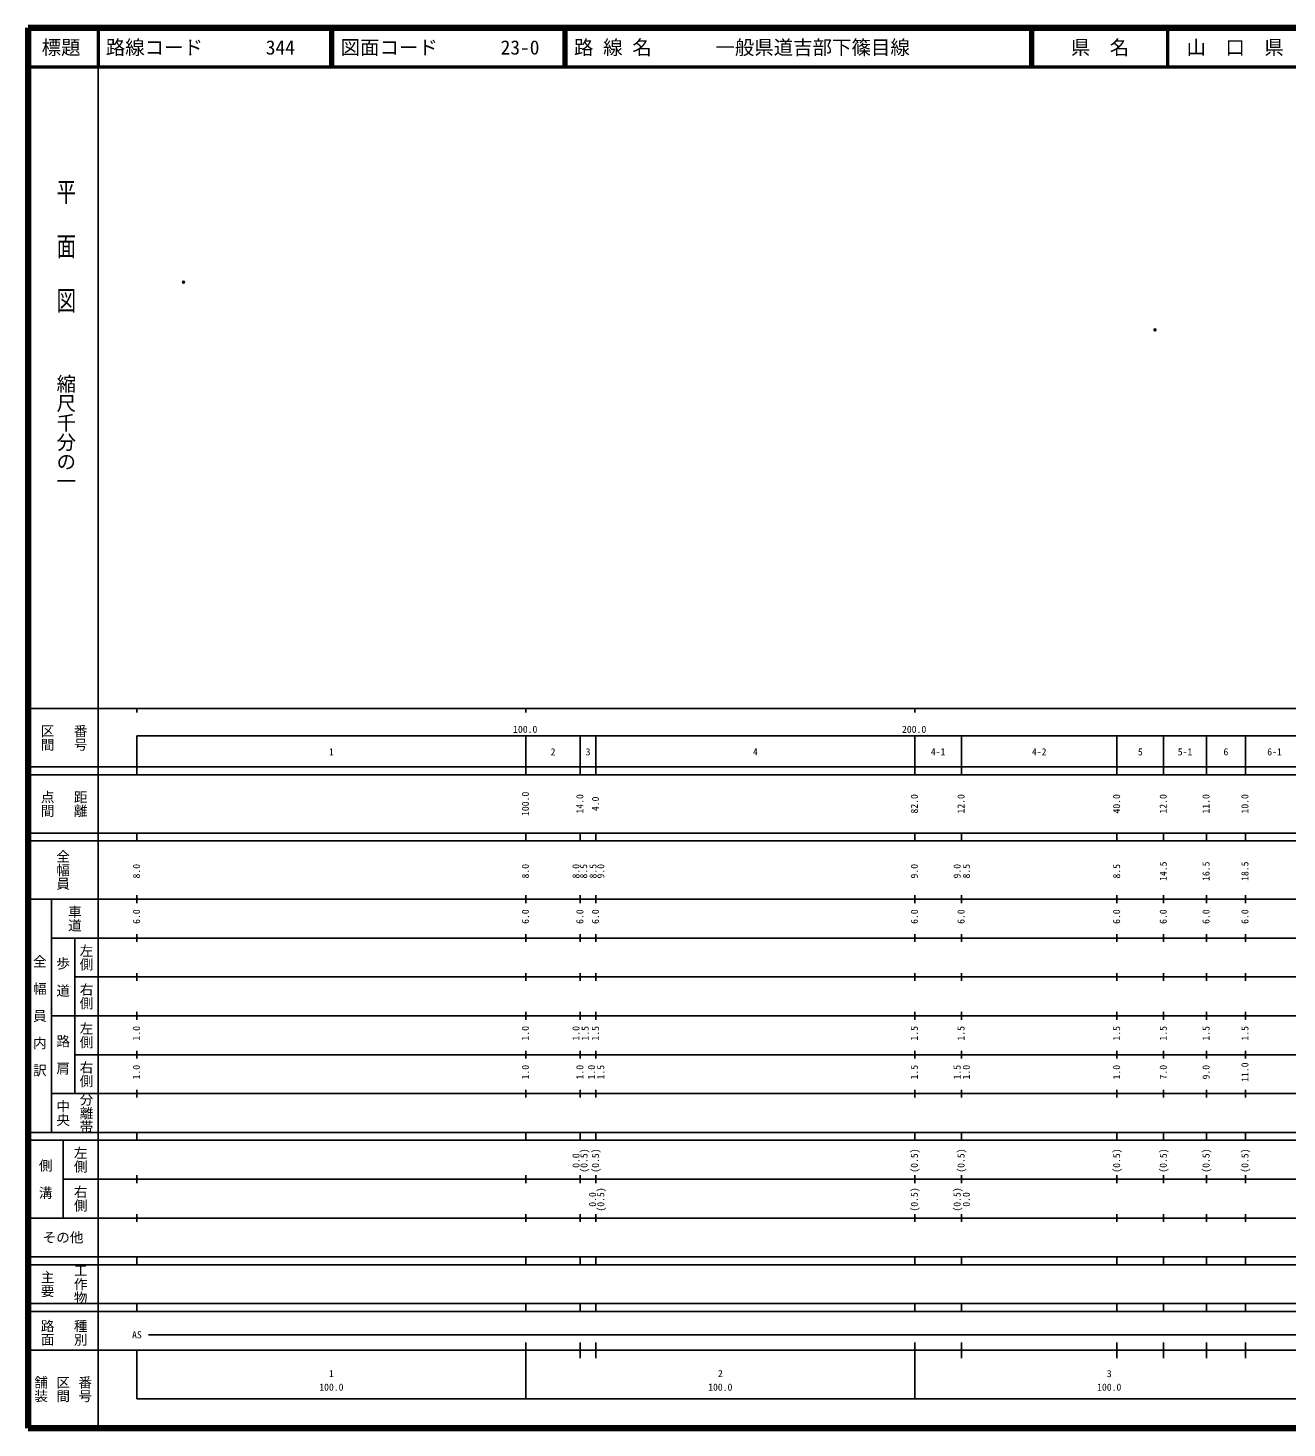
# Model space of a CAD drawing. Units: millimetres on the paper. Extents: x 40 to 680, y 20 to 380.
# Drawn here: x 40 to 363.7, y 20 to 380 of the extents above; entities that cross this region are included whole.
import ezdxf
from ezdxf.enums import TextEntityAlignment as Align

# ---------------------------------------------------------------- set-up
doc = ezdxf.new("R2010")
doc.units = ezdxf.units.MM
doc.header["$PDMODE"] = 32
doc.header["$PDSIZE"] = 0.5
doc.layers.add('M-OTRS', color=6, linetype='Continuous')
doc.layers.add('M-TTL-TXT', color=7, linetype='Continuous')
for name, color, linetype, lineweight in [('M-TTL', 2, 'Continuous', 140), ('M-TTL-BAND', 7, 'Continuous', 25), ('M-TTL-LINE', 7, 'Continuous', 50)]:
    doc.layers.add(name, color=color, linetype=linetype, lineweight=lineweight)
doc.styles.add('@ＭＳ ゴシック', font='')
doc.styles.add('ＭＳ ゴシック', font='')
doc.styles.get('@ＭＳ ゴシック').set_extended_font_data('@MS Gothic')
doc.styles.get('ＭＳ ゴシック').set_extended_font_data('MS Gothic')

msp = doc.modelspace()

# ---------------------------------------------------------------- linework, layer by layer
at = {"layer": 'M-OTRS'}
for p in [(80.01, 314.622), (329.768, 302.391)]:
    msp.add_point(p, dxfattribs=at)
at = {"layer": 'M-TTL'}
for p, q in [((40, 380), (40, 20)), ((680, 380), (40, 380)), ((40, 20), (680, 20))]:
    msp.add_line(p, q, dxfattribs=at)
at = {"layer": 'M-TTL-BAND'}
for p, q in [((58, 370), (58, 20)), ((40, 205), (579, 205)), ((68, 205), (68, 204)), ((168, 205), (168, 204)), ((268, 205), (268, 204)), ((68, 198), (579, 198)), ((68, 198), (68, 188)), ((168, 188), (168, 198)), ((182, 188), (182, 198)), ((186, 188), (186, 198)), ((268, 188), (268, 198)), ((280, 188), (280, 198)), ((320, 188), (320, 198)), ((332, 188), (332, 198)), ((343, 188), (343, 198)), ((353, 188), (353, 198)), ((40, 190), (579, 190)), ((40, 188), (579, 188)), ((40, 173), (579, 173)), ((68, 171), (68, 173)), ((168, 171), (168, 173)), ((182, 171), (182, 173)), ((186, 171), (186, 173)), ((268, 171), (268, 173)), ((280, 171), (280, 173)), ((320, 171), (320, 173)), ((332, 171), (332, 173)), ((343, 171), (343, 173)), ((353, 171), (353, 173)), ((40, 171), (579, 171)), ((40, 156), (579, 156)), ((46, 96), (46, 156)), ((68, 155), (68, 157)), ((168, 155), (168, 157)), ((182, 155), (182, 157)), ((186, 155), (186, 157)), ((268, 155), (268, 157)), ((280, 155), (280, 157)), ((320, 155), (320, 157)), ((332, 155), (332, 157)), ((343, 155), (343, 157)), ((353, 155), (353, 157)), ((46, 146), (579, 146)), ((52, 146), (52, 106)), ((68, 145), (68, 147)), ((168, 145), (168, 147)), ((182, 145), (182, 147)), ((186, 145), (186, 147)), ((268, 145), (268, 147)), ((280, 145), (280, 147)), ((320, 145), (320, 147)), ((332, 145), (332, 147)), ((343, 145), (343, 147)), ((353, 145), (353, 147)), ((68, 135), (68, 137)), ((168, 135), (168, 137)), ((182, 135), (182, 137)), ((186, 135), (186, 137)), ((268, 135), (268, 137)), ((280, 135), (280, 137)), ((320, 135), (320, 137)), ((332, 135), (332, 137)), ((343, 135), (343, 137)), ((353, 135), (353, 137)), ((52, 136), (579, 136)), ((46, 126), (579, 126)), ((68, 125), (68, 127)), ((168, 125), (168, 127)), ((182, 125), (182, 127)), ((186, 125), (186, 127)), ((268, 125), (268, 127)), ((280, 125), (280, 127)), ((320, 125), (320, 127)), ((332, 125), (332, 127)), ((343, 125), (343, 127)), ((353, 125), (353, 127)), ((52, 116), (579, 116)), ((68, 115), (68, 117)), ((168, 115), (168, 117)), ((182, 115), (182, 117)), ((186, 115), (186, 117)), ((268, 115), (268, 117)), ((280, 115), (280, 117)), ((320, 115), (320, 117)), ((332, 115), (332, 117)), ((343, 115), (343, 117)), ((353, 115), (353, 117)), ((46, 106), (579, 106)), ((68, 105), (68, 107)), ((168, 105), (168, 107)), ((182, 105), (182, 107)), ((186, 105), (186, 107)), ((268, 105), (268, 107)), ((280, 105), (280, 107)), ((320, 105), (320, 107)), ((332, 105), (332, 107)), ((343, 105), (343, 107)), ((353, 105), (353, 107)), ((40, 96), (579, 96)), ((40, 94), (579, 94)), ((49, 94), (49, 74)), ((68, 94), (68, 96)), ((168, 94), (168, 96)), ((182, 94), (182, 96)), ((186, 94), (186, 96)), ((268, 94), (268, 96)), ((280, 94), (280, 96)), ((320, 94), (320, 96)), ((332, 94), (332, 96)), ((343, 94), (343, 96)), ((353, 94), (353, 96)), ((49, 84), (579, 84)), ((68, 83), (68, 85)), ((168, 83), (168, 85)), ((182, 83), (182, 85)), ((186, 83), (186, 85)), ((268, 83), (268, 85)), ((280, 83), (280, 85)), ((320, 83), (320, 85)), ((332, 83), (332, 85)), ((343, 83), (343, 85)), ((353, 83), (353, 85)), ((40, 74), (579, 74)), ((68, 73), (68, 75)), ((168, 73), (168, 75)), ((182, 73), (182, 75)), ((186, 73), (186, 75)), ((268, 73), (268, 75)), ((280, 73), (280, 75)), ((320, 73), (320, 75)), ((332, 73), (332, 75)), ((343, 73), (343, 75)), ((353, 73), (353, 75)), ((40, 64), (579, 64)), ((40, 62), (579, 62)), ((68, 62), (68, 64)), ((168, 62), (168, 64)), ((182, 62), (182, 64)), ((186, 62), (186, 64)), ((268, 62), (268, 64)), ((280, 62), (280, 64)), ((320, 62), (320, 64)), ((332, 62), (332, 64)), ((343, 62), (343, 64)), ((353, 62), (353, 64)), ((40, 52), (579, 52)), ((68, 50), (68, 52)), ((168, 50), (168, 52)), ((182, 50), (182, 52)), ((186, 50), (186, 52)), ((268, 50), (268, 52)), ((280, 50), (280, 52)), ((320, 50), (320, 52)), ((332, 50), (332, 52)), ((343, 50), (343, 52)), ((353, 50), (353, 52)), ((40, 50), (579, 50)), ((71, 44), (565, 44)), ((40, 40), (579, 40)), ((68, 40), (68, 27.5)), ((168, 27.5), (168, 42)), ((182, 38), (182, 42)), ((186, 38), (186, 42)), ((268, 27.5), (268, 42)), ((280, 38), (280, 42)), ((320, 38), (320, 42)), ((332, 38), (332, 42)), ((343, 38), (343, 42)), ((353, 38), (353, 42)), ((68, 27.5), (579, 27.5))]:
    msp.add_line(p, q, dxfattribs=at)
at = {"layer": 'M-TTL-LINE'}
for p, q in [((58, 380), (58, 370)), ((117.75, 380), (117.75, 370)), ((118.25, 380), (118.25, 370)), ((177.75, 380), (177.75, 370)), ((178.25, 380), (178.25, 370)), ((297.75, 380), (297.75, 370)), ((298.25, 380), (298.25, 370)), ((333, 380), (333, 370)), ((40, 370), (680, 370))]:
    msp.add_line(p, q, dxfattribs=at)

# ---------------------------------------------------------------- texts
at = {"layer": 'M-TTL-BAND', "style": '@ＭＳ ゴシック', "width": 1.4}
msp.add_text('平  面  図', height=3.666, rotation=270, dxfattribs=at).set_placement((49.777, 306.475), align=Align.MIDDLE_RIGHT)
at = {"layer": 'M-TTL-BAND', "style": '@ＭＳ ゴシック'}
msp.add_text('縮尺千分の一', height=3.666, rotation=270, dxfattribs=at).set_placement((49.777, 261.03), align=Align.MIDDLE_RIGHT)
for s, p in [('区間', (45, 197.5)), ('番号', (53.5, 197.5)), ('点間', (45, 180.5)), ('距離', (53.5, 180.5)), ('全幅員', (49, 163.5)), ('車道', (52, 151)), ('左側', (55, 141)), ('全\u3000幅\u3000員\u3000内\u3000訳', (43, 126)), ('歩\u3000道', (49, 136)), ('右側', (55, 131)), ('左側', (55, 121)), ('路\u3000肩', (49, 116)), ('右側', (55, 111)), ('分離帯', (55, 101)), ('中央', (49, 101)), ('左側', (53.5, 89)), ('側\u3000溝', (44.5, 84)), ('右側', (53.5, 79)), ('工作物', (53.5, 57)), ('主要', (45, 57)), ('路面', (45, 44.5)), ('種別', (53.5, 44.5)), ('舗装', (43.333, 30)), ('区間', (49, 30)), ('番号', (54.667, 30))]:
    msp.add_text(s, height=2.566, rotation=270, dxfattribs=at).set_placement(p, align=Align.MIDDLE_CENTER)
at = {"layer": 'M-TTL-BAND', "style": 'ＭＳ ゴシック'}
for s, p in [('100.0', (167.844, 198.195)), ('200.0', (267.844, 198.195)), ('1', (118, 192.405)), ('2', (175, 192.405)), ('3', (184, 192.405)), ('4', (227, 192.405)), ('4-1', (274, 192.405)), ('4-2', (300, 192.405)), ('5', (326, 192.405)), ('5-1', (337.5, 192.405)), ('6', (348, 192.405)), ('6-1', (360.5, 192.405)), ('AS', (68, 42.5)), ('1', (118, 32.523)), ('2', (218, 32.523)), ('3', (318, 32.523)), ('100.0', (118, 29.033)), ('100.0', (218, 29.033)), ('100.0', (318, 29.033))]:
    msp.add_text(s, height=1.833, dxfattribs=at).set_placement(p, align=Align.BOTTOM_CENTER)
for s, p in [('100.0', (169.348, 180.5)), ('14.0', (183.348, 180.5)), ('4.0', (187.348, 180.5)), ('82.0', (269.348, 180.5)), ('12.0', (281.348, 180.5)), ('40.0', (321.348, 180.5)), ('12.0', (333.348, 180.5)), ('11.0', (344.348, 180.5)), ('10.0', (354.348, 180.5)), ('8.0', (69.348, 163.174)), ('8.0', (169.348, 163.174)), ('8.0', (182.348, 163.174)), ('8.5', (184.313, 163.174)), ('8.5', (186.728, 163.174)), ('9.0', (188.718, 163.174)), ('9.0', (269.348, 163.174)), ('9.0', (280.348, 163.174)), ('8.5', (282.718, 163.174)), ('8.5', (321.348, 163.174)), ('14.5', (333.348, 163.174)), ('16.5', (344.348, 163.174)), ('18.5', (354.348, 163.174)), ('6.0', (69.348, 151.5)), ('6.0', (169.348, 151.5)), ('6.0', (183.348, 151.5)), ('6.0', (187.348, 151.5)), ('6.0', (269.348, 151.5)), ('6.0', (281.348, 151.5)), ('6.0', (321.348, 151.5)), ('6.0', (333.348, 151.5)), ('6.0', (344.348, 151.5)), ('6.0', (354.348, 151.5)), ('1.0', (69.348, 121.5)), ('1.0', (169.348, 121.5)), ('1.0', (182.348, 121.5)), ('1.5', (184.718, 121.5)), ('1.5', (187.348, 121.5)), ('1.5', (269.348, 121.5)), ('1.5', (281.348, 121.5)), ('1.5', (321.348, 121.5)), ('1.5', (333.348, 121.5)), ('1.5', (344.348, 121.5)), ('1.5', (354.348, 121.5)), ('1.0', (69.348, 111.5)), ('1.0', (169.348, 111.5)), ('1.0', (183.348, 111.5)), ('1.0', (186.348, 111.5)), ('1.5', (188.718, 111.5)), ('1.5', (269.348, 111.5)), ('1.5', (280.348, 111.5)), ('1.0', (282.718, 111.5)), ('1.0', (321.348, 111.5)), ('7.0', (333.348, 111.5)), ('9.0', (344.348, 111.5)), ('11.0', (354.348, 111.5)), ('0.0', (182.348, 88.764)), ('(0.5)', (184.409, 88.764)), ('(0.5)', (187.348, 88.764)), ('(0.5)', (269.348, 88.764)), ('(0.5)', (281.348, 88.764)), ('(0.5)', (321.348, 88.764)), ('(0.5)', (333.348, 88.764)), ('(0.5)', (344.348, 88.764)), ('(0.5)', (354.348, 88.764)), ('0.0', (186.608, 78.764)), ('(0.5)', (188.718, 78.764)), ('(0.5)', (269.348, 78.764)), ('(0.5)', (280.348, 78.764)), ('0.0', (282.718, 78.764))]:
    msp.add_text(s, height=1.833, rotation=90, dxfattribs=at).set_placement(p, align=Align.BOTTOM_CENTER)
msp.add_text('その他', height=2.566, dxfattribs=at).set_placement((49, 69), align=Align.MIDDLE_CENTER)
at = {"layer": 'M-TTL-TXT', "style": 'ＭＳ ゴシック'}
for s, p in [('標題', (48.5, 375)), ('県\u3000名', (315.625, 375)), ('山\u3000口\u3000県', (350.375, 375))]:
    msp.add_text(s, height=3.666, dxfattribs=at).set_placement(p, align=Align.MIDDLE_CENTER)
for s, p in [('路線コード', (60, 375)), ('344', (101.142, 375)), ('図面コード', (120.38, 375)), ('23-0', (161.521, 375)), ('路 線 名', (180.38, 375)), ('一般県道吉部下篠目線', (216.734, 375))]:
    msp.add_text(s, height=3.666, dxfattribs=at).set_placement(p, align=Align.MIDDLE_LEFT)

doc.saveas('drawing.dxf')
